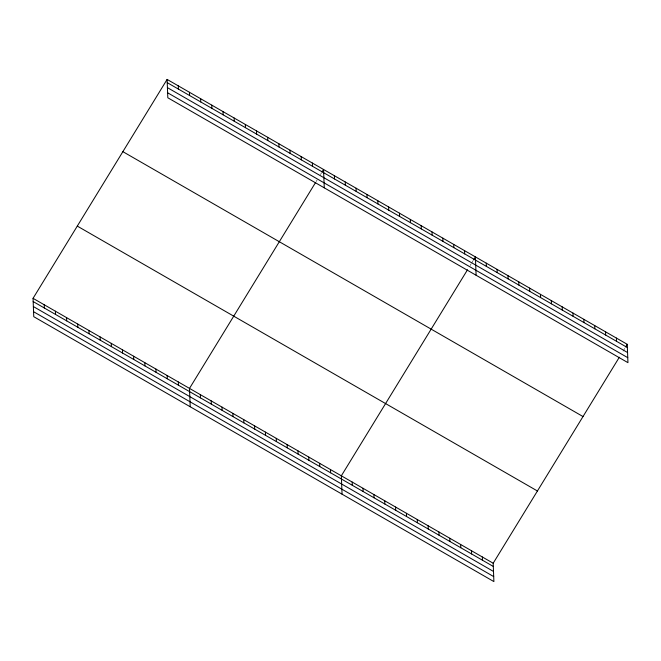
<?xml version="1.0" encoding="UTF-8"?>
<svg xmlns="http://www.w3.org/2000/svg" width="661" height="661" viewBox="0 0 661 661"><rect width="100%" height="100%" fill="white"/><g stroke="black" fill="none" stroke-linecap="round" stroke-linejoin="round"><path stroke-width="0.5" stroke-dasharray="3.31 2.48" d="M316.181 181.519L317.23 179.8M320.395 174.644L321.444 172.918M470.136 265.499L471.186 263.78M471.714 262.913L473.293 260.335M623.034 351.189L625.141 347.752"/><path stroke-width="0.99" d="M619.349 357.213L493.189 563.23L493.891 581.581L33.752 316.685L33.05 298.334L167.109 79.419L627.248 344.315L627.95 362.666L167.811 97.77L167.109 79.419M315.652 182.378L189.5 388.404L190.203 406.755M321.973 172.058L323.551 169.48L324.262 187.831M467.501 269.795L341.34 475.813L342.051 494.164M473.821 259.476L475.399 256.898L476.102 275.249M625.661 346.893L627.248 344.315M167.233 82.65L627.372 347.546M167.423 87.64L627.562 352.528M167.621 92.78L627.76 357.675M122.863 151.658L583.01 416.554M77.287 226.095L537.426 490.991M33.05 298.334L493.189 563.23M33.174 301.573L493.313 566.46M33.364 306.555L493.503 571.451M33.562 311.703L493.701 576.59M616.399 338.068L616.523 341.299M605.55 331.822L605.674 335.053M594.71 325.576L594.834 328.814M583.861 319.337L583.985 322.568M573.013 313.091L573.137 316.322M562.172 306.844L562.296 310.075M551.324 300.606L551.448 303.837M540.475 294.36L540.599 297.59M529.626 288.113L529.75 291.344M518.786 281.875L518.91 285.106M507.937 275.629L508.061 278.859M497.089 269.382L497.212 272.613M486.248 263.144L486.372 266.375M482.34 556.983L482.464 560.222M464.551 250.651L464.675 253.882M471.5 550.745L471.623 553.976M453.71 244.405L453.834 247.644M460.651 544.499L460.775 547.729M442.862 238.167L442.986 241.397M449.802 538.252L449.926 541.483M432.013 231.92L432.137 235.151M438.962 532.014L439.086 535.245M421.164 225.674L421.297 228.904M428.113 525.768L428.237 528.998M410.324 219.435L410.448 222.666M417.265 519.521L417.388 522.752M399.475 213.189L399.599 216.42M406.424 513.283L406.548 516.514M388.627 206.943L388.751 210.173M395.575 507.037L395.699 510.267M377.786 200.704L377.91 203.935M384.727 500.79L384.851 504.021M366.938 194.458L367.062 197.689M373.878 494.552L374.002 497.783M356.089 188.211L356.213 191.442M363.038 488.305L363.162 491.536M345.249 181.973L345.373 185.204M352.189 482.059L352.313 485.29M334.4 175.727L334.524 178.957M330.5 469.574L330.624 472.805M312.38 163.052L312.504 166.283M319.651 463.328L319.775 466.559M301.201 156.616L301.325 159.846M308.803 457.082L308.927 460.312M290.03 150.179L290.154 153.41M297.962 450.843L298.086 454.074M278.851 143.751L278.975 146.982M287.114 444.597L287.238 447.828M267.68 137.314L267.804 140.545M276.265 438.35L276.389 441.581M256.501 130.886L256.625 134.117M265.416 432.112L265.548 435.343M245.33 124.45L245.454 127.68M254.576 425.866L254.7 429.096M234.151 118.013L234.275 121.244M243.727 419.619L243.851 422.85M222.98 111.585L223.104 114.816M232.879 413.381L233.002 416.612M211.809 105.149L211.933 108.379M222.038 407.135L222.162 410.365M200.63 98.72L200.754 101.951M211.19 400.888L211.313 404.119M189.459 92.284L189.583 95.514M200.341 394.642L200.465 397.881M178.28 85.847L178.404 89.086M178.321 381.967L178.445 385.198M167.15 375.539L167.274 378.77M155.971 369.102L156.095 372.333M144.8 362.666L144.924 365.897M133.621 356.238L133.745 359.468M122.45 349.801L122.574 353.032M111.271 343.373L111.395 346.604M100.1 336.936L100.224 340.167M88.921 330.5L89.045 333.739M77.75 324.072L77.874 327.302M66.571 317.635L66.695 320.866M55.4 311.207L55.524 314.438M44.221 304.771L44.345 308.001"/></g></svg>
